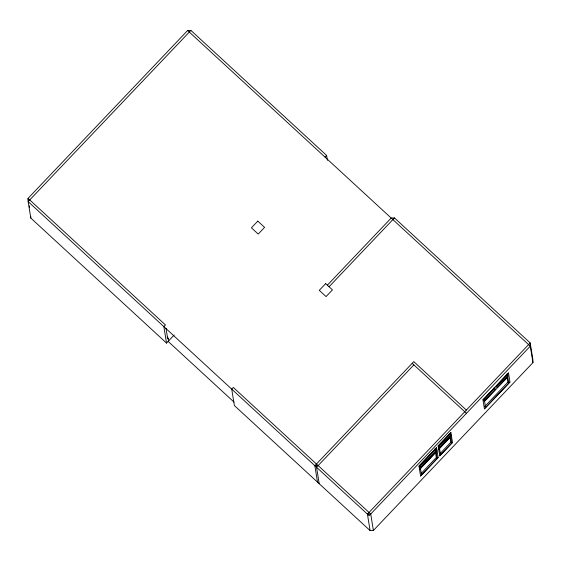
<?xml version="1.0" encoding="UTF-8"?>
<svg xmlns="http://www.w3.org/2000/svg" width="561" height="561" viewBox="0 0 561 561"><rect width="100%" height="100%" fill="white"/><g stroke="black" fill="none" stroke-linecap="round" stroke-linejoin="round"><path stroke-width="0.84" d="M419.397 468.603L436.942 450.139L436.542 447.671L418.997 466.135L419.397 468.603L436.942 450.139M418.997 466.135L436.542 447.671M438.541 448.463L451.303 435.034L450.904 432.566L438.141 445.995L438.541 448.463L451.303 435.034M419.53 469.424L437.075 450.96L438.141 457.545L420.596 476.001L419.53 469.424L437.075 450.96M438.141 445.995L450.904 432.566M420.596 476.001L438.141 457.545M438.674 449.284L451.437 435.855L452.503 442.433L439.74 455.862L438.674 449.284L451.437 435.855M439.74 455.862L452.503 442.433M507.621 374.138L507.95 376.143L496.976 387.686L496.646 385.68L508.483 372.96L509.949 382.006L484.416 408.864L482.951 399.818L508.483 372.96M484.416 408.864L509.949 382.006M327.414 160.355L326.614 155.418L190.901 30.413L187.612 30.525L28.05 198.377L28.148 201.616L30.813 218.068L166.526 343.08L174.191 335.015M190.901 30.413L28.148 201.616L369.131 515.699L530.285 346.172L530.187 342.932L394.474 217.92L391.178 218.04L327.358 285.177M325.022 157.101L326.614 155.418M167.08 337.077L168.363 338.262L167.725 338.928L165.993 328.241M329.055 286.741L394.474 217.92M317.512 482.144L314.847 465.7L413.773 361.635L466.359 410.07M319.209 483.708L316.544 467.264L413.871 364.874M370.099 530.587L367.434 514.142L530.187 342.932L532.852 359.384L532.95 362.623L373.388 530.475L370.099 530.587L234.386 405.582L231.721 389.131L233.32 387.455L370.73 514.023L373.388 530.475M419.228 466.885L435.35 449.922L435.126 448.527M438.288 446.865L449.81 434.747L450.658 435.525L450.308 433.38M483.813 399.159L494.921 387.476L495.251 389.516L484.15 401.199L483.813 399.159L482.951 399.818M483.884 399.804L494.402 388.738L494.178 387.378M496.127 386.901L507.102 375.358L506.885 374.019M484.69 406.55L507.88 382.153L507.053 377.034M421.241 473.365L436.325 457.503L435.455 452.166M440.273 453.372L450.785 442.32L449.915 436.935M314.847 465.7L318.136 465.581M367.434 514.142L370.73 514.023M187.612 30.525L530.285 346.172L532.95 362.623M507.102 375.358L507.95 376.143M507.88 382.153L508.729 382.939L507.761 376.957L484.571 401.353L485.538 407.335M494.402 388.738L495.251 389.516M412.174 363.311L466.464 413.31M450.785 442.32L451.633 443.099L450.637 436.949M435.35 449.922L436.199 450.707L435.862 448.604M436.325 457.503L437.173 458.281L436.185 452.187M168.125 341.397L234.063 402.132M439.543 448.618L440.539 454.768M438.786 445.497L439.137 447.65M420.498 468.68L421.486 474.781M419.74 465.567L420.077 467.671M168.363 338.262L168.763 340.723M166.526 343.08L163.861 326.628L165.46 324.945L28.05 198.377L28.316 200.025M29.249 205.782L29.516 207.423M316.439 464.017L316.544 467.264M30.764 216.448L30.813 218.068M257.801 221.111L251.419 227.829L258.207 234.077L264.589 227.366L257.801 221.111M325.661 283.621L319.279 290.332L326.06 296.58L332.442 289.869L325.661 283.621"/></g></svg>
